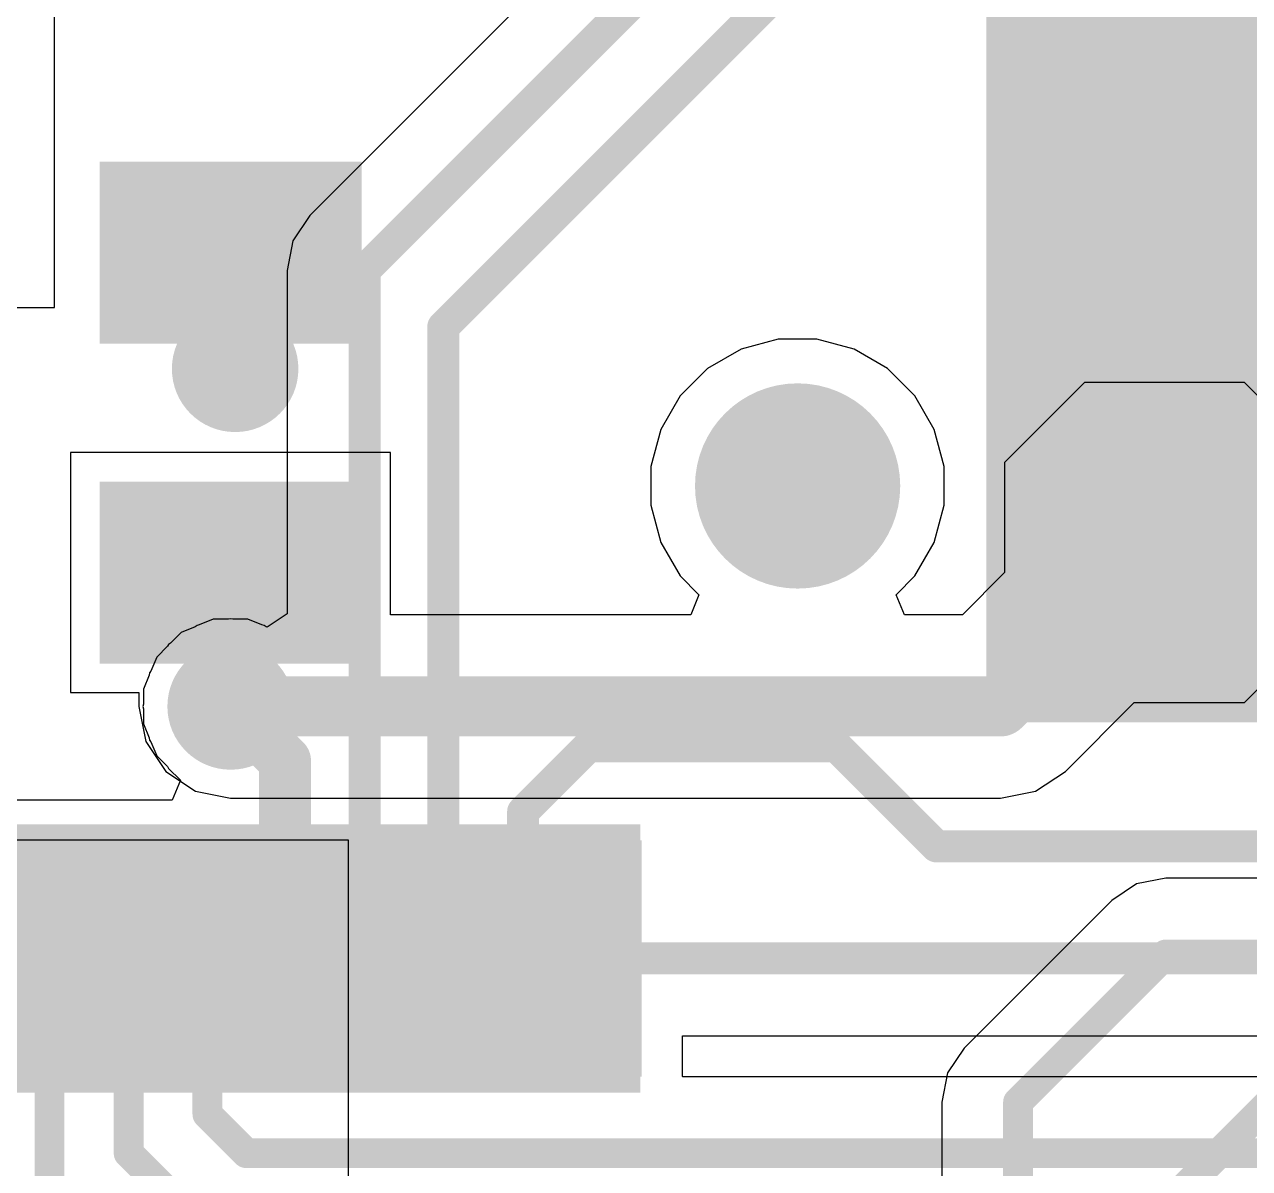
# Model space of a CAD drawing. Header units: millimetres. Extents: x 0 to 172, y 0 to 138.
# Drawn here: x 97.74 to 105.52, y 44.59 to 51.85 of the extents above; entities that cross this region are included whole.
import ezdxf

# ---------------------------------------------------------------- set-up
doc = ezdxf.new("R2010")
doc.units = ezdxf.units.MM
for name, color, linetype in [('BottomLayer', 5, 'Continuous'), ('BottomPaste', 16, 'Continuous'), ('BottomSolder', 6, 'Continuous'), ('MultiLayer', 9, 'Continuous'), ('PadHoleLayer', 156, 'Continuous'), ('TopLayer', 1, 'Continuous'), ('TopPaste', 8, 'Continuous'), ('TopSolder', 216, 'Continuous'), ('ViaHoleLayer', 16, 'Continuous')]:
    doc.layers.add(name, color=color, linetype=linetype)

# ---------------------------------------------------------------- blocks, each defined once
blk = doc.blocks.new('MM70_314B1_2_R300_33')
at = {"layer": 'BottomLayer'}
h = blk.add_hatch(color=5, dxfattribs=at)
edge = h.paths.add_edge_path()
edge.add_arc((2.94999918, 1.10000034), 0.5499989, 0, 360)
at = {"layer": 'BottomSolder'}
h = blk.add_hatch(color=6, dxfattribs=at)
edge = h.paths.add_edge_path()
edge.add_arc((2.94999918, 1.10000034), 0.6515989, 0, 360)
at = {"layer": 'MultiLayer'}
h = blk.add_hatch(color=9, dxfattribs=at)
edge = h.paths.add_edge_path()
edge.add_arc((2.94999918, 1.10000034), 0.5499989, 0, 360)
at = {"layer": 'PadHoleLayer'}
h = blk.add_hatch(color=156, dxfattribs=at)
edge = h.paths.add_edge_path()
edge.add_arc((2.94999918, 1.10000034), 0.5499989, 0, 360)
at = {"layer": 'TopLayer'}
for points in [[(4.04999952, 4.84999919), (4.349998919999999, 4.84999919), (4.349998919999999, 3.34999965), (4.04999952, 3.34999965)], [(4.55000106, 4.84999919), (4.85000046, 4.84999919), (4.85000046, 3.34999965), (4.55000106, 3.34999965)], [(5.050000059999999, 4.84999919), (5.34999946, 4.84999919), (5.34999946, 3.34999965), (5.050000059999999, 3.34999965)], [(5.549999059999999, 4.84999919), (5.849998459999999, 4.84999919), (5.849998459999999, 3.34999965), (5.549999059999999, 3.34999965)], [(6.0500006, 4.84999919), (6.35, 4.84999919), (6.35, 3.34999965), (6.0500006, 3.34999965)], [(6.5499996, 4.84999919), (6.849999, 4.84999919), (6.849999, 3.34999965), (6.5499996, 3.34999965)], [(7.049998599999999, 4.84999919), (7.349998, 4.84999919), (7.349998, 3.34999965), (7.049998599999999, 3.34999965)], [(7.55000014, 4.84999919), (7.849999540000001, 4.84999919), (7.849999540000001, 3.34999965), (7.55000014, 3.34999965)], [(-1.65000051, 2.50000008), (1.65000051, 2.50000008), (1.65000051, -2.50000008), (-1.65000051, -2.50000008)]]:
    blk.add_hatch(color=1, dxfattribs=at).paths.add_polyline_path(points)
h = blk.add_hatch(color=1, dxfattribs=at)
edge = h.paths.add_edge_path()
edge.add_arc((2.94999918, 1.10000034), 0.5499989, 0, 360)
at = {"layer": 'TopPaste'}
for points in [[(4.04999952, 4.84999919), (4.349998919999999, 4.84999919), (4.349998919999999, 3.34999965), (4.04999952, 3.34999965)], [(4.55000106, 4.84999919), (4.85000046, 4.84999919), (4.85000046, 3.34999965), (4.55000106, 3.34999965)], [(5.050000059999999, 4.84999919), (5.34999946, 4.84999919), (5.34999946, 3.34999965), (5.050000059999999, 3.34999965)], [(5.549999059999999, 4.84999919), (5.849998459999999, 4.84999919), (5.849998459999999, 3.34999965), (5.549999059999999, 3.34999965)], [(6.0500006, 4.84999919), (6.35, 4.84999919), (6.35, 3.34999965), (6.0500006, 3.34999965)], [(6.5499996, 4.84999919), (6.849999, 4.84999919), (6.849999, 3.34999965), (6.5499996, 3.34999965)], [(7.049998599999999, 4.84999919), (7.349998, 4.84999919), (7.349998, 3.34999965), (7.049998599999999, 3.34999965)], [(7.55000014, 4.84999919), (7.849999540000001, 4.84999919), (7.849999540000001, 3.34999965), (7.55000014, 3.34999965)], [(-1.65000051, 2.50000008), (1.65000051, 2.50000008), (1.65000051, -2.50000008), (-1.65000051, -2.50000008)]]:
    blk.add_hatch(color=8, dxfattribs=at).paths.add_polyline_path(points)
at = {"layer": 'TopSolder'}
for points in [[(3.94839952, 4.95159919), (4.451598919999999, 4.95159919), (4.451598919999999, 3.24839965), (3.94839952, 3.24839965)], [(4.44840106, 4.95159919), (4.95160046, 4.95159919), (4.95160046, 3.24839965), (4.44840106, 3.24839965)], [(4.948400059999999, 4.95159919), (5.45159946, 4.95159919), (5.45159946, 3.24839965), (4.948400059999999, 3.24839965)], [(5.44839906, 4.95159919), (5.95159846, 4.95159919), (5.95159846, 3.24839965), (5.44839906, 3.24839965)], [(5.9484006, 4.95159919), (6.4516, 4.95159919), (6.4516, 3.24839965), (5.9484006, 3.24839965)], [(6.448399599999999, 4.95159919), (6.951599, 4.95159919), (6.951599, 3.24839965), (6.448399599999999, 3.24839965)], [(6.948398599999999, 4.95159919), (7.451598, 4.95159919), (7.451598, 3.24839965), (6.948398599999999, 3.24839965)], [(7.44840014, 4.95159919), (7.951599539999999, 4.95159919), (7.951599539999999, 3.24839965), (7.44840014, 3.24839965)], [(-1.75160051, 2.60160008), (1.75160051, 2.60160008), (1.75160051, -2.60160008), (-1.75160051, -2.60160008)]]:
    blk.add_hatch(color=216, dxfattribs=at).paths.add_polyline_path(points)
h = blk.add_hatch(color=216, dxfattribs=at)
edge = h.paths.add_edge_path()
edge.add_arc((2.94999918, 1.10000034), 0.6515989, 0, 360)
blk = doc.blocks.new('T__________B_67')
at = {"layer": 'BottomLayer'}
blk.add_hatch(color=5, dxfattribs=at).paths.add_polyline_path([(0.3809999999999999, 0.7619999999999999), (-0.3809999999999999, 0.7619999999999999), (-0.7619999999999999, 0.3809999999999999), (-0.7619999999999999, -0.3809999999999999), (-0.3809999999999999, -0.7619999999999999), (0.3809999999999999, -0.7619999999999999), (0.7619999999999999, -0.3809999999999999), (0.7619999999999999, 0.3809999999999999)])
at = {"layer": 'BottomPaste'}
blk.add_hatch(color=16, dxfattribs=at).paths.add_polyline_path([(0.3809999999999999, 0.7619999999999999), (-0.3809999999999999, 0.7619999999999999), (-0.7619999999999999, 0.3809999999999999), (-0.7619999999999999, -0.3809999999999999), (-0.3809999999999999, -0.7619999999999999), (0.3809999999999999, -0.7619999999999999), (0.7619999999999999, -0.3809999999999999), (0.7619999999999999, 0.3809999999999999)])
at = {"layer": 'BottomSolder'}
blk.add_hatch(color=6, dxfattribs=at).paths.add_polyline_path([(0.4318, 0.8636), (-0.4318, 0.8636), (-0.8636, 0.4318), (-0.8636, -0.4318), (-0.4318, -0.8636), (0.4318, -0.8636), (0.8636, -0.4318), (0.8636, 0.4318)])
blk = doc.blocks.new('C___0805_B_430')
at = {"layer": 'BottomLayer'}
for points in [[(-1.524, 0.7619999999999999), (-0.508, 0.7619999999999999), (-0.508, -0.7619999999999999), (-1.524, -0.7619999999999999)], [(0.508, 0.7619999999999999), (1.524, 0.7619999999999999), (1.524, -0.7619999999999999), (0.508, -0.7619999999999999)]]:
    blk.add_hatch(color=5, dxfattribs=at).paths.add_polyline_path(points)
at = {"layer": 'BottomPaste'}
for points in [[(-1.524, 0.7619999999999999), (-0.508, 0.7619999999999999), (-0.508, -0.7619999999999999), (-1.524, -0.7619999999999999)], [(0.508, 0.7619999999999999), (1.524, 0.7619999999999999), (1.524, -0.7619999999999999), (0.508, -0.7619999999999999)]]:
    blk.add_hatch(color=16, dxfattribs=at).paths.add_polyline_path(points)
at = {"layer": 'BottomSolder'}
for points in [[(-1.59399986, 0.8319998599999999), (-0.4380001399999999, 0.8319998599999999), (-0.4380001399999999, -0.8319998599999999), (-1.59399986, -0.8319998599999999)], [(0.4380001399999999, 0.8319998599999999), (1.59399986, 0.8319998599999999), (1.59399986, -0.8319998599999999), (0.4380001399999999, -0.8319998599999999)]]:
    blk.add_hatch(color=6, dxfattribs=at).paths.add_polyline_path(points)

msp = doc.modelspace()

# ---------------------------------------------------------------- hatches: boundary and pattern name
at = {"layer": 'BottomLayer'}
h = msp.add_hatch(color=5, dxfattribs=at)
edge = h.paths.add_edge_path()
edge.add_arc((99.07697735999999, 49.66699744), 0.2999994, 0, 360)
h = msp.add_hatch(color=5, dxfattribs=at)
edge = h.paths.add_edge_path()
edge.add_arc((99.04839728, 47.52319934), 0.2999994, 0, 360)
at = {"layer": 'BottomSolder'}
h = msp.add_hatch(color=6, dxfattribs=at)
edge = h.paths.add_edge_path()
edge.add_arc((99.07697735999999, 49.66699744), 0.4015993999999999, 0, 360)
h = msp.add_hatch(color=6, dxfattribs=at)
edge = h.paths.add_edge_path()
edge.add_arc((99.04839728, 47.52319934), 0.4015993999999999, 0, 360)
at = {"layer": 'TopLayer'}
h = msp.add_hatch(color=1, dxfattribs=at)
edge = h.paths.add_edge_path()
edge.add_arc((99.07697735999999, 49.66699744), 0.2999994, 0, 360)
h = msp.add_hatch(color=1, dxfattribs=at)
edge = h.paths.add_edge_path()
edge.add_arc((99.04839728, 47.52319934), 0.2999994, 0, 360)
msp.add_hatch(color=1, dxfattribs=at).paths.add_polyline_path([(101.24839796, 45.17319896), (101.65834888, 45.17319896), (101.65834888, 46.67320104), (101.24839796, 46.67320104)])
at = {"layer": 'TopSolder'}
h = msp.add_hatch(color=216, dxfattribs=at)
edge = h.paths.add_edge_path()
edge.add_arc((99.07697735999999, 49.66699744), 0.4015993999999999, 0, 360)
h = msp.add_hatch(color=216, dxfattribs=at)
edge = h.paths.add_edge_path()
edge.add_arc((99.04839728, 47.52319934), 0.4015993999999999, 0, 360)
at = {"layer": 'ViaHoleLayer'}
h = msp.add_hatch(color=16, dxfattribs=at)
edge = h.paths.add_edge_path()
edge.add_arc((99.07697735999999, 49.66699744), 0.1499997, 0, 360)
h = msp.add_hatch(color=16, dxfattribs=at)
edge = h.paths.add_edge_path()
edge.add_arc((99.04839728, 47.52319934), 0.1499997, 0, 360)

# ---------------------------------------------------------------- linework, layer by layer
at = {"layer": 'BottomLayer'}
for p, q in [((97.9297, 50.99519899999999), (97.9297, 51.960399)), ((97.9297, 50.05539899999999), (97.9297, 50.99519899999999)), ((97.40572848, 50.05539899999999), (97.9297, 50.05539899999999)), ((102.28904612, 49.79075132), (102.07675038, 49.66818362)), ((102.52583, 49.85419798), (102.28904612, 49.79075132)), ((102.7709654, 49.85419798), (102.52583, 49.85419798)), ((103.00774928, 49.79075132), (102.7709654, 49.85419798)), ((103.22004502, 49.66818362), (103.00774928, 49.79075132)), ((102.07675038, 49.66818362), (101.90341316, 49.49484639999999)), ((103.39338224, 49.49484639999999), (103.22004502, 49.66818362)), ((104.4702, 49.5808), (103.9622, 49.07279999999999)), ((105.4862, 49.5808), (104.4702, 49.5808)), ((105.9942, 49.07279999999999), (105.4862, 49.5808)), ((101.90341316, 49.49484639999999), (101.78084546, 49.28255066)), ((103.51594994, 49.28255066), (103.39338224, 49.49484639999999)), ((101.78084546, 49.28255066), (101.7173988, 49.04576678)), ((103.5793966, 49.04576678), (103.51594994, 49.28255066)), ((100.06439728, 49.13519764), (98.03239728, 49.13519764)), ((98.03239728, 49.13519764), (98.03239728, 47.61119764)), ((100.06439728, 48.10589566), (100.06439728, 49.13519764)), ((101.7173988, 49.04576678), (101.7173988, 48.80063138)), ((103.5793966, 48.80063138), (103.5793966, 49.04576678)), ((103.9622, 49.07279999999999), (103.9622, 48.37285728)), ((101.7173988, 48.80063138), (101.78084546, 48.56384749999999)), ((103.51594994, 48.56384749999999), (103.5793966, 48.80063138)), ((101.78084546, 48.56384749999999), (101.90341316, 48.35155176)), ((103.39338224, 48.35155176), (103.51594994, 48.56384749999999)), ((101.90341316, 48.35155176), (102.02206926, 48.23289566)), ((103.27472614, 48.23289566), (103.39338224, 48.35155176)), ((103.9622, 48.37285728), (103.69523838, 48.10589566)), ((102.02206926, 48.23289566), (101.96946332, 48.10589566)), ((103.32733208, 48.10589566), (103.27472614, 48.23289566)), ((101.96946332, 48.10589566), (100.06439728, 48.10589566)), ((103.69523838, 48.10589566), (103.32733208, 48.10589566)), ((105.4862, 47.5488), (105.9942, 48.0568)), ((98.03239728, 47.61119764), (98.46570095999999, 47.61119764)), ((98.46570095999999, 47.61119764), (98.46570095999999, 47.52319934)), ((104.34862798, 47.1111707), (104.78625728, 47.5488)), ((104.78625728, 47.5488), (105.4862, 47.5488)), ((98.46570095999999, 47.52319934), (98.51005698, 47.3002102)), ((98.51005698, 47.3002102), (98.63636863999999, 47.1111707)), ((98.63636863999999, 47.1111707), (98.82540814, 46.98485904)), ((104.15958848, 46.98485904), (104.34862798, 47.1111707)), ((98.82540814, 46.98485904), (99.04839728, 46.94050302)), ((103.93659934, 46.94050302), (104.15958848, 46.98485904)), ((99.04839728, 46.94050302), (103.93659934, 46.94050302)), ((104.80041016, 46.39663314), (104.64308256, 46.29151016)), ((104.98599272, 46.4335495), (104.80041016, 46.39663314)), ((104.98600542, 46.43354696), (104.98599272, 46.4335495)), ((111.4044, 46.43354696), (104.98600542, 46.43354696)), ((104.64307748, 46.29150254), (103.7050885, 45.3535161)), ((104.64308256, 46.29151016), (104.64307748, 46.29150254)), ((103.7050885, 45.3535161), (103.59996552, 45.1961885)), ((103.59996552, 45.1961885), (103.5630517, 45.01060594)), ((103.5630517, 45.01060594), (103.5630517, 43.4086))]:
    msp.add_line(p, q, dxfattribs=at)
for points, const_width in [([(103.93659934, 47.52319934), (104.9782, 48.5648)], 0.3809999999999999), ([(99.04839728, 47.52319934), (99.04839728, 48.37319764)], 0.3809999999999999), ([(99.04839728, 47.52319934), (103.93659934, 47.52319934)], 0.3809999999999999), ([(104.04799866, 45.01060594), (104.98599272, 45.9486)], 0.1892554), ([(104.98599272, 45.9486), (111.4044, 45.9486)], 0.1892554), ([(105.06399866, 44.42667771999999), (105.67152094, 45.0342)], 0.1892554), ([(104.04799866, 42.92599999999999), (104.04799866, 45.01060594)], 0.1892554)]:
    msp.add_lwpolyline(points, dxfattribs=dict(at, const_width=const_width))
for points, const_width in [([(104.88295, 48.5648, 1), (105.07345, 48.5648, 1)], 0.1905), ([(98.95314728, 48.37319764, 1), (99.14364728, 48.37319764, 1)], 0.1905), ([(98.95314728, 47.52319934, 1), (99.14364728, 47.52319934, 1)], 0.1905), ([(98.95314728, 47.52319934, 1), (99.14364728, 47.52319934, 1)], 0.1905), ([(103.84134934, 47.52319934, 1), (104.03184934, 47.52319934, 1)], 0.1905), ([(103.84134934, 47.52319934, 1), (104.03184934, 47.52319934, 1)], 0.1905), ([(104.93868014, 45.9486, 1), (105.0333053, 45.9486, 1)], 0.0946277), ([(104.93868014, 45.9486, 1), (105.0333053, 45.9486, 1)], 0.0946277), ([(104.00068608, 45.01060594, 1), (104.09531124, 45.01060594, 1)], 0.0946277), ([(104.00068608, 45.01060594, 1), (104.09531124, 45.01060594, 1)], 0.0946277)]:
    msp.add_lwpolyline(points, format="xyb", close=True, dxfattribs=dict(at, const_width=const_width))
at = {"layer": 'TopLayer'}
for p, q in [((101.91219902, 53.00186758), (99.55046383999999, 50.6401324)), ((99.55046383999999, 50.6401324), (99.44379907999999, 50.48049847999999)), ((99.44379907999999, 50.48049847999999), (99.40634424, 50.29219812)), ((99.40634424, 50.29219812), (99.40634424, 48.11204246)), ((98.93819937999999, 48.07719874), (98.84937049999999, 48.0404043)), ((99.03433838, 48.07719874), (98.93819937999999, 48.07719874)), ((99.04839728, 48.07999528), (99.03433838, 48.07719874)), ((99.06245618, 48.07719874), (99.04839728, 48.07999528)), ((99.15859517999999, 48.07719874), (99.06245618, 48.07719874)), ((99.24742405999999, 48.0404043), (99.15859517999999, 48.07719874)), ((99.40634424, 48.11204246), (99.27934169999999, 48.02718359999999)), ((98.73458282, 47.99285803999999), (98.66659972, 47.92487494)), ((98.8234117, 48.02965248), (98.73458282, 47.99285803999999)), ((98.83532176, 48.0376103), (98.8234117, 48.02965248)), ((98.84937049999999, 48.0404043), (98.83532176, 48.0376103)), ((99.26147279999999, 48.0376103), (99.24742405999999, 48.0404043)), ((99.27338286, 48.02965248), (99.26147279999999, 48.0376103)), ((99.27934169999999, 48.02718359999999), (99.27338286, 48.02965248)), ((98.65468204, 47.91691204), (98.64671914, 47.90499436)), ((98.66659972, 47.92487494), (98.65468204, 47.91691204)), ((98.57873857999999, 47.8370138), (98.54194668, 47.74819)), ((98.64671914, 47.90499436), (98.57873857999999, 47.8370138)), ((98.53118724, 47.72221596), (98.49439788, 47.63339724)), ((98.53398377999999, 47.73627232), (98.53118724, 47.72221596)), ((98.54194668, 47.74819), (98.53398377999999, 47.73627232)), ((98.49439788, 47.63339724), (98.49439788, 47.53726839999999)), ((98.49439788, 47.53726839999999), (98.49159879999999, 47.52319679999999)), ((98.49159879999999, 47.52319679999999), (98.49439788, 47.5091252)), ((98.49439788, 47.5091252), (98.49439788, 47.41300144)), ((98.49439788, 47.41300144), (98.5311847, 47.3241878)), ((98.5311847, 47.3241878), (98.53398377999999, 47.31012128)), ((98.53398377999999, 47.31012128), (98.54195175999999, 47.29819598)), ((98.54195175999999, 47.29819598), (98.57873857999999, 47.20938487999999)), ((98.57873857999999, 47.20938487999999), (98.64670897999999, 47.14141448)), ((98.64670897999999, 47.14141448), (98.65468204, 47.12948155999999)), ((98.65468204, 47.12948155999999), (98.72996256, 47.0541985)), ((98.72996256, 47.0541985), (98.67735662, 46.9271985)), ((98.67735662, 46.9271985), (96.39045238, 46.9271985)), ((99.79659746, 46.67320104), (82.21979999999999, 46.67320104)), ((99.79659746, 25.4762), (99.79659746, 46.67320104)), ((101.91732474, 45.1732015), (101.91732474, 45.43114611999999)), ((101.91732474, 45.43114611999999), (108.02384288, 45.43114611999999)), ((101.91854902, 45.17170797999999), (101.91732474, 45.1732015)), ((108.45793142, 45.17170797999999), (101.91854902, 45.17170797999999))]:
    msp.add_line(p, q, dxfattribs=at)
for points, const_width in [([(99.89839812, 50.29219812), (103.41400704, 53.80780703999999)], 0.2032), ([(100.39839712, 49.9331488), (103.68674208, 53.22149376)], 0.2032), ([(99.89839812, 45.9232), (99.89839812, 50.29219812)], 0.2032), ([(100.39839712, 45.9232), (100.39839712, 49.9331488)], 0.2032), ([(99.04839728, 47.52319679999999), (99.3935147, 47.17807938)], 0.3302), ([(100.90549796, 46.85429796), (101.3206, 47.2694)], 0.2032), ([(101.3206, 47.2694), (102.8954, 47.2694)], 0.2032), ([(102.8954, 47.2694), (103.5304, 46.6344)], 0.2032), ([(99.3935147, 45.9232), (99.3935147, 47.17807938)], 0.3302), ([(100.90549796, 45.93030184), (100.90549796, 46.85429796)], 0.2032), ([(103.5304, 46.6344), (107.6848748, 46.6344)], 0.2032), ([(97.89839703999999, 44.31338864), (97.89839703999999, 45.9232)], 0.1892554), ([(98.39839857999999, 45.9232), (98.40079888, 45.9207997)], 0.1892554), ([(98.40079888, 44.68676102), (98.40079888, 45.9207997)], 0.1892554), ([(98.89839758, 45.9232), (98.90079788, 45.9207997)], 0.1892554), ([(98.90079788, 44.93436021999999), (98.90079788, 45.9207997)], 0.1892554), ([(100.89839612, 45.9232), (100.90549796, 45.93030184)], 0.2032), ([(101.4490732, 45.9232), (108.02384288, 45.9232)], 0.2032), ([(98.90079788, 44.93436021999999), (99.14839708, 44.68676102)], 0.1892554), ([(98.40079888, 44.68676102), (98.91334293999999, 44.17421696)], 0.1892554), ([(99.14839708, 44.68676102), (108.65880478, 44.68676102)], 0.1892554)]:
    msp.add_lwpolyline(points, dxfattribs=dict(at, const_width=const_width))
for points, const_width in [([(99.84759812, 50.29219812, 1), (99.94919812, 50.29219812, 1)], 0.1016), ([(99.84759812, 50.29219812, 1), (99.94919812, 50.29219812, 1)], 0.1016), ([(100.34759712, 49.9331488, 1), (100.44919712, 49.9331488, 1)], 0.1016), ([(100.34759712, 49.9331488, 1), (100.44919712, 49.9331488, 1)], 0.1016), ([(98.96584727999999, 47.52319679999999, 1), (99.13094728, 47.52319679999999, 1)], 0.1651), ([(101.2698, 47.2694, 1), (101.3714, 47.2694, 1)], 0.1016), ([(101.2698, 47.2694, 1), (101.3714, 47.2694, 1)], 0.1016), ([(102.8446, 47.2694, 1), (102.9462, 47.2694, 1)], 0.1016), ([(102.8446, 47.2694, 1), (102.9462, 47.2694, 1)], 0.1016), ([(99.31096469999999, 47.17807938, 1), (99.4760647, 47.17807938, 1)], 0.1651), ([(99.31096469999999, 47.17807938, 1), (99.4760647, 47.17807938, 1)], 0.1651), ([(100.85469796, 46.85429796, 1), (100.95629796, 46.85429796, 1)], 0.1016), ([(100.85469796, 46.85429796, 1), (100.95629796, 46.85429796, 1)], 0.1016), ([(103.4796, 46.6344, 1), (103.5812, 46.6344, 1)], 0.1016), ([(103.4796, 46.6344, 1), (103.5812, 46.6344, 1)], 0.1016), ([(99.31096469999999, 45.9232, 1), (99.4760647, 45.9232, 1)], 0.1651), ([(97.85108446, 45.9232, 1), (97.94570961999999, 45.9232, 1)], 0.0946277), ([(98.351086, 45.9232, 1), (98.44571116, 45.9232, 1)], 0.0946277), ([(98.35348629999999, 45.9207997, 1), (98.44811145999999, 45.9207997, 1)], 0.0946277), ([(98.35348629999999, 45.9207997, 1), (98.44811145999999, 45.9207997, 1)], 0.0946277), ([(98.851085, 45.9232, 1), (98.94571015999999, 45.9232, 1)], 0.0946277), ([(98.85348529999999, 45.9207997, 1), (98.94811046, 45.9207997, 1)], 0.0946277), ([(98.85348529999999, 45.9207997, 1), (98.94811046, 45.9207997, 1)], 0.0946277), ([(99.84759812, 45.9232, 1), (99.94919812, 45.9232, 1)], 0.1016), ([(100.34759712, 45.9232, 1), (100.44919712, 45.9232, 1)], 0.1016), ([(100.84759612, 45.9232, 1), (100.94919612, 45.9232, 1)], 0.1016), ([(100.85469796, 45.93030184, 1), (100.95629796, 45.93030184, 1)], 0.1016), ([(100.85469796, 45.93030184, 1), (100.95629796, 45.93030184, 1)], 0.1016), ([(101.3982732, 45.9232, 1), (101.4998732, 45.9232, 1)], 0.1016), ([(98.85348529999999, 44.93436021999999, 1), (98.94811046, 44.93436021999999, 1)], 0.0946277), ([(98.85348529999999, 44.93436021999999, 1), (98.94811046, 44.93436021999999, 1)], 0.0946277), ([(98.35348629999999, 44.68676102, 1), (98.44811145999999, 44.68676102, 1)], 0.0946277), ([(98.35348629999999, 44.68676102, 1), (98.44811145999999, 44.68676102, 1)], 0.0946277), ([(99.1010845, 44.68676102, 1), (99.19570965999999, 44.68676102, 1)], 0.0946277), ([(99.1010845, 44.68676102, 1), (99.19570965999999, 44.68676102, 1)], 0.0946277)]:
    msp.add_lwpolyline(points, format="xyb", close=True, dxfattribs=dict(at, const_width=const_width))

# ---------------------------------------------------------------- block references
for name, p, rotation in [('MM70_314B1_2_R300_33', (105.59839688, 50.02319942), 180), ('C___0805_B_430', (99.04839728, 49.38919764), 270), ('T__________B_67', (104.9782, 48.5648), 90)]:
    msp.add_blockref(name, p, dxfattribs=dict(rotation=rotation))

doc.saveas('drawing.dxf')
